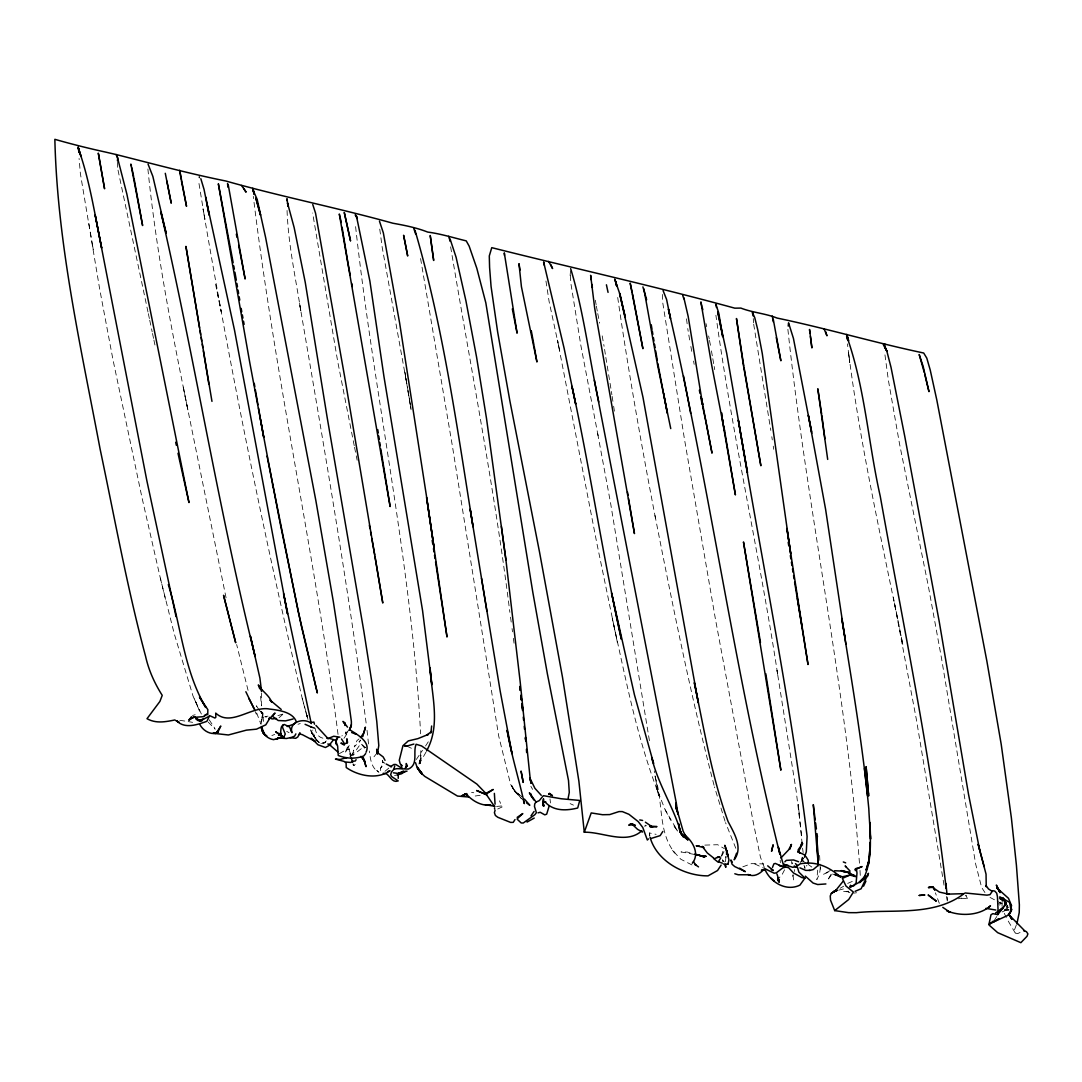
<?xml version="1.0" encoding="UTF-8"?>
<svg xmlns="http://www.w3.org/2000/svg" width="1082" height="1082" viewBox="0 0 1082 1082"><rect width="100%" height="100%" fill="white"/><g stroke="black" fill="none" stroke-linecap="round" stroke-linejoin="round"><path stroke-width="0.75" stroke-dasharray="5 3.75" d="M261.533 692.899L261.519 705.856L260.207 692.953M1002.054 906.243L1002.054 901.861M598.103 435.735L580.885 345.631L570.89 283.484L570.133 272.123M261.019 724.291L263.102 713.863L260.275 709.711M287.055 210.49C288.299 244.816 295.765 278.615 301.08 312.468L299.416 302.595C323.477 443.295 347.755 584.023 366.46 725.562M649.362 836.116L649.443 832.964L656.125 834.357M787.885 329.347C806.874 508.161 845.651 684.635 859.541 864.166M420.83 750.705L420.235 763.567L420.871 755.074L418.95 764.027M820.427 867.426L819.547 873.756L816.802 879.666L818.06 866.317M262.872 712.916L261.046 721.532L263.048 715.324L260.87 711.645L263.048 715.324L263.102 717.785L262.385 713.349L260.87 711.645M570.106 275.572L570.539 270.703M550.508 802.966L549.994 798.976M802.168 857.187L801.194 861.786L802.587 857.255L801.6 860.298M721.423 856.011L723.655 848.951M380.607 770.614L380.58 768.22L383.096 763.256L382.311 760.308L383.488 764.23L382.541 761.647L384.881 763.324M784.599 869.793L781.447 875.798L779.229 877.637M831.098 874.202L827.527 880.329L832.274 873.634M419.491 762.485L421.696 756.304L419.64 761.931M352.434 754.56L353.719 750.124L353.232 755.141M999.714 905.174L1000.904 902.104M425.97 752.179L419.383 763.757M1016.296 925.11L1014.132 930.723L1015.2 932.982L1017.58 933.658L1023.613 930.696M724.007 851.656L720.761 857.945M425.551 745.985L428.458 741.549M359.292 742.238L360.644 740.061L354.22 746.945L356.952 740.656L359.021 738.911M994.426 920.241L996.752 916.549M343.981 738.303L348.012 732.23M416.313 759.469L422.507 750.34M804.562 857.052L801.329 860.866L803.493 858.324M800.207 862.584L803.696 858.161M347.511 732.176L345.875 734.232L345.131 730.485M373.993 756.764L376.076 754.181M380.58 768.22L382.122 766.394M355.194 764.447L353.706 765.596M279.061 717.731L282.97 714.201M645.589 825.16L644.534 826.242L646.454 825.661M998.307 904.146L1000.066 902.442M349.148 730.134L341.858 735.963M326.304 740.94L323.91 743.023L320.488 743.442L325.682 742.157L322.247 743.375L325.682 742.157L323.396 742.901L326.345 743.632M384.976 771.29L390.548 766.665M350.149 755.953L355.491 751.206L359.454 745.457L361.537 744.267L365.202 747.229M806.212 865.992L806.956 865.451M847.679 883.399L853.482 880.91M840.119 888.268L843.676 886.199M282.7 714.12L277.804 715.662M339.383 753.627L345.753 749.988L349.635 749.069L347.985 749.488L349.959 748.081L349.026 749.569L350.676 754.316M742.793 866.831L751.449 863.639L763.716 863.923M1006.693 909.881L1002.121 911.95L1005.448 910.097L1008.181 904.309L1007.193 908.474L1007.694 905.742L1007.951 910.314M350 756.345L353.097 755.047L362.997 747.378L365.892 747.554M195.166 714.729L192.474 715.486M271.907 735.53L274.733 734.408M830.367 870.483L823.091 874.459L829.732 871.551M298.01 724.264L300.269 723.533M838.631 890.175L845.137 888.511M497.706 809.011L502.089 806.983L499.505 800.842M958.314 898.804L961.492 898.087M267.998 716.108L264.82 716.798L267.011 717.096M394.578 775.469L397.162 774.928M480.165 795.27L472.266 796.46M496.597 806.428L501.859 805.955M853.698 893.11L856.565 892.758M704.828 845.11L717.664 844.717L724.44 848.707M848.613 891.257L843.013 891.622L848.788 891.744L845.624 891.433L849.911 892.623M1004.218 910.111L1010.155 909.894M961.519 898.344L967.47 898.425L965.996 895.193M1004.394 909.746L1008.708 909.854M694.089 854.374L681.011 851.926L687.462 852.061L692.182 853.59M179.855 720.341L186.753 721.329M471.576 792.457L473.767 792.741M188.214 721.586L192.61 722.343M832.531 874.067L836.156 875.162M573.46 805.13L570.119 803.628M754.736 863.936L764.852 868.67M691.953 864.924L680.835 859.257L671.963 849.803L674.911 853.049C657.87 832.545 663.28 801.762 655.381 777.701L654.258 770.911M322.909 738.194C318.203 737.275 315.768 732.784 315.092 728.402M406.9 746.134L412.878 748.96M310.412 729.823C312.522 735.246 315.944 740.994 321.327 743.564M1006.03 905.945L1008.87 907.473M286.716 731.364L289.07 732.69M1002.202 903.849L990.044 897.438M806.807 863.558L801.694 860.298L803.52 861.772L802.317 859.054L802.979 861.664M519.401 794.851L514.315 790.59L510.65 784.477L498.694 736.031L452.668 447.691L420.235 256.488M808.092 864.383L811.811 867.074M319.488 742.536L316.499 739.804L319.325 742.698L317.513 740.927M352.867 764.69L354.071 765.65L353.084 763.797M361.537 744.267L365.364 749.069M524.161 801.153L515.262 792.092L512.232 787.669L515.938 792.43L521.808 796.514L515.695 792.227L511.759 785.64L514.315 790.59L513.463 788.94L521.619 798.935M967.47 898.425L965.671 895.396M378.876 772.399L376.807 770.479L378.159 771.723C371.018 767.517 370.423 758.374 369.314 751.043M208.217 722.127L215.21 729.268M259.288 710.238L262.493 713.538L263.575 721.423M722.6 861.475L722.438 859.96L724.345 862.016M209.205 719.828L214.899 728.457M984.945 892.542L981.658 887.511L975.693 864.234L941.448 657.897L928.261 585.754L899.588 444.215L888.349 380.039L884.846 354.044M318.717 742.225L313.09 735.408L315.646 738.708M314.632 737.045L311.751 733.177L315.849 738.898L311.183 730.796L314.619 736.896L312.684 730.066M674.762 826.986L677.657 831.084L665.2 809.877L656.449 788.034L659.709 796.69C637.095 739.331 625.653 678.306 612.29 618.322L617.416 642.654L596.818 543.11L557.487 340.086L559.556 350.149L549.129 301.675L545.693 279.345M723.466 861.475L722.438 859.96M673.951 825.85L677.657 831.084M258.544 709.143L256.299 705.829L257.597 707.75M1015.2 932.982L1006.977 918.929M201.387 714.052L193.015 696.024L174.121 633.281L160.339 578.126L142.013 497.747L112.92 359.413L99.652 288.88L80.366 173.526L79.081 158.472M939.325 903.348L935.375 892.826M792.727 863.734L791.497 861.529L792.146 865.749M530.897 786.316L532.587 789.387M665.2 809.877L670.705 820.291M1004.258 913.276L1006.301 917.509M255.271 711.645L256.339 714.255M256.677 712.93L260.748 723.804M735.814 848.288L725.535 822.604M764.352 867.561L760.416 857.066L753.113 821.549L715.337 618.606L684.433 438.981L662.549 301.459L662.522 294.466M725.035 821.224L714.458 786.871M350.798 756.534L349.878 753.627L350.717 756.426M804.007 865.127L804.954 868.386L804.71 865.776M198.98 183.494L204.836 219.227L203.078 208.826C230.899 372.925 264.251 536.347 302.23 698.404L307.707 719.016M302.23 698.404L307.288 716.609M248.062 690.343L236.66 644.547M307.964 719.422L305.922 711.767L307.788 719.3M714.039 785.275C690.641 695.131 672.287 603.729 654.367 512.354M160.339 578.126L165.505 599.347M706.019 323.613L706.722 326.778M946.344 896.491L947.305 900.995M226.057 597.764L182.953 385.625L187.97 410.227C171.524 329.983 155.876 249.144 147.761 167.642M147.991 312.008L117.952 169.82M148.342 313.658L149.397 318.595M149.735 320.258L152.17 331.836M152.521 333.486L153.563 338.45M153.915 340.1L154.956 345.063M215.589 284.309L221.296 311.981L216.819 290.219M354.22 445.662L337.679 361.402L312.644 213.019M354.544 447.285L357.141 460.256M597.764 313.591L599.658 323.139M655.435 517.994C641.153 443.823 628.074 369.327 617.281 294.588M708.642 335.988L709.21 338.909M709.494 340.37L710.631 346.226M689.653 339.951L687.733 328.576M690.857 346.47L691.763 351.352M693.576 361.104L694.171 364.363M597.71 433.76L610.681 503.657L649.768 742.847M450.639 246.858C470.913 368.556 494.65 489.781 509.865 612.317M602.201 335.88L604.081 346.294M595.343 300.241L596.128 304.651M596.385 306.111L597.44 311.995M655.381 777.701L658.586 795.825L655.056 775.862M711.442 350.893L712.538 357.128M712.808 358.683L713.904 364.918M714.174 366.473L714.715 369.584M753.694 324.275L770.803 430.433M406.21 380.539L382.217 247.453L379.512 227.288M406.494 382.176L407.616 388.736M407.9 390.372L409.023 396.932M409.294 398.568L410.416 405.128M88.832 223.433L93.241 249.442L92.227 243.423M405.696 377.05L404.587 370.45L405.642 376.928M405.98 378.7L407.089 385.3M407.373 386.95L408.482 393.55M408.753 395.2L409.875 401.801M410.146 403.451L410.984 408.401M944.031 885.184L916.413 719.706L893.38 597.548L902.915 645.088C883.358 547.776 861.056 450.748 848.491 352.205L849.722 362.565L847.463 343.86M409.415 399.813L410.24 404.776M410.511 406.44L411.065 409.753M405.912 378.551L406.981 385.07M408.049 391.589L408.59 394.849M605.839 357.425L611.127 389.858M771.804 436.736L772.291 439.887M773.251 446.163L773.738 449.3M611.384 391.481L611.885 394.754M612.142 396.391L613.386 404.573M613.643 406.21L614.644 412.756M604.595 349.391L605.325 354.206M649.443 832.964L649.863 835.872M513.368 638.326L514.045 643.208M801.613 835.764L796.176 791.01L777.011 670.38L777.863 675.614C759.578 555.093 732.514 436.019 715.905 315.254M510.555 617.213L511.204 622.082M512.07 628.574L512.503 631.82M338.044 734.435C314.808 554.336 275.112 376.59 253.296 196.369M802.587 848.22L803.142 852.589M686.515 318.838L687.53 326.953M799.206 813.448L798.218 804.481L801.965 842.012M367.028 730.282L368.61 744.646M819.601 855.402L820.332 869.373L820.305 866.668M947.305 897.086L947.562 900.048M753.261 318.568L753.586 322.842M780.176 860.122L780.338 862.719M355.599 226.638C374.237 396.039 411.579 563.37 420.627 733.799M859.987 870.401L860.325 876.474M117.505 162.314L117.722 168.224M794.553 869.59L794.607 871.47M793.065 874.919L793.512 879.909L792.551 876.745L793.065 874.919M725.954 856.498L725.522 861.367L725.968 856.457M347.322 747.459L344.955 753.261L350.176 744.754L347.322 747.459M199.561 710.969L194.084 698.282L199.561 710.969"/><path stroke-width="1.5" d="M117.451 160.839L117.708 157.945L116.058 154.523L105.36 152.035C88.643 148.396 71.25 144.014 54.857 139.321C57.305 243.653 80.812 346.74 100.112 449.098C114.706 518.319 127.257 588.053 145.597 656.409C148.734 670.434 154.726 683.553 162.232 695.361L159.893 701.447L147.003 718.705C156.16 723.804 165.654 721.816 175.054 719.936M398.271 773.549L398.23 778.323M999.836 896.802L1009.601 902.388L1011.224 910.746L1007.613 915.494L992.451 922.459L998.875 918.834L988.921 924.515L989.503 925.435L997.672 932.657L1020.867 942.679L1027.021 936.282L1027.9 933.874L1026.426 931.643L1023.613 930.696M676.142 808.822L676.25 802.79L594.356 380.215M676.142 808.93L676.25 802.79L677.981 814.421L675.804 805.563L683.188 831.314L686.421 837.468M777.972 880.302L777.606 879.206L779.256 882.263L777.972 880.302L778.093 878.002L779.067 880.45L776.944 874.013M280.008 734.867L275.924 731.932L280.008 734.867L280.725 732.947L280.197 734.719L278.561 735.422C282.375 734.272 279.318 727.767 282.713 725.238L284.255 724.453L289.611 727.036L291.951 732.703C288.691 722.384 302.852 717.718 310.399 722.668L313.902 722.059L314.456 724.183M282.713 725.238L282.537 727.375L285.269 734.056L283.498 737.667M788.223 326.088L788.548 322.815L793.431 338.368L811.784 433.233M798.016 851.886L798.259 849.695L802.641 843.527L798.435 851.832L800.369 853.13L798.016 851.886L803.967 854.564L806.104 856.849L808.173 860.19L808.376 863.22M568.158 798.178L569.281 792.443L568.51 780.514L547.384 673.883L532.817 592.327L485.845 302.919L476.81 268.268L469.142 246.101L466.234 240.88C453.507 237.797 440.604 233.753 427.688 232.075C416.651 227.72 404.587 225.313 392.874 223.23C337.841 207.893 280.847 196.559 225.813 181.005C188.958 173.593 152.738 163.734 116.058 154.523M385.03 760.348L383.163 756.913L377.158 752.409L376.671 749.204L377.388 754.168L378.795 745.525L376.793 721.599L371.951 682.796L363.877 631.469L327.129 417.233L305.246 282.334L294.155 227.599L287.528 203.051L288.028 206.067M549.25 805.738L546.667 814.191L544.76 814.841L540.202 812.284L538.024 812.839M726.996 852.373L726.631 854.618L726.549 851.723M1011.061 909.489L1011.237 908.542M430.879 733.041L431.65 726.008M207.744 714.769L207.839 709.657L199.494 697.092L205.742 707.452C183.872 670.313 180.816 625.125 168.319 584.591M394.024 768.666L394.741 765.988M993.33 921.107L988.921 924.515L990.963 914.817L992.816 913.654L997.739 914.601L998.186 912.965L997.469 896.816L996.725 893.218L994.75 891.068L992.64 890.716L989.976 894.652L986.933 895.152L964.941 892.961M350.649 727.09L351.366 724.886L349.635 729.795L351.366 724.886L351.38 721.518L347.863 695.888L333.27 601.267L315.863 500.628L265.617 237.54L257.137 199.291L252.985 189.999M287.23 726.522L293.804 724.115L296.387 721.937C293.1 712.051 278.953 710.184 269.77 709.089C251.917 705.315 231.007 727.442 215.724 713.106L215.832 717.285L214.939 718.029L209.61 715.635L206.905 721.315C197.492 724.602 185.022 729.282 176.785 720.937L179.003 722.194L175.825 720.626M495.11 810.148L494.406 812.69L495.38 815.463L497.801 817.289L510.623 822.415L513.26 822.347L514.991 819.574M736.558 853.238L734.178 859.798C743.415 847.679 733.921 832.734 728.078 821.549C711.726 776.687 704.112 729.254 694.319 682.674L698.323 702.84L642.965 397.229L619.594 293.438L625.342 317.581L620.162 294.913L614.684 279.115L616.781 285.905M867.494 876.528L868.454 873.309L861.123 888.768L855.105 891.325M849.965 886.875L850.479 885.198M789.928 849.167L791.429 844.515L788.575 849.911L780.906 857.945M1016.877 923.893L1019.23 912.586L1019.366 904.782L1016.417 865.248L1011.386 817.924L1001.229 744.416L986.892 661.251L936.796 399.948L930.209 369.949L926.774 358.088L923.69 353.016C874.581 342.669 826.323 328.333 777.079 318.067C765.461 313.428 752.463 312.63 740.872 308.086L734.8 308.167C654.556 286.162 572.635 268.011 491.769 247.656L489.294 255.934L489.591 267.389L491.066 286.473L497.639 331.931L509.838 400.705L539.512 552.009L562.478 677.129L578.884 781.204L584.28 832.234C602.349 831.679 626.519 844.961 641.897 830.719M790.874 846.192L791.429 844.515M804.562 857.052L806.306 851.832L807.104 836.413C789.874 696.822 761.309 558.921 738.343 420.208L747.473 472.563L726.685 353.246L717.704 311.711L722.708 336.678L718.786 313.212L715.946 304.34L716.473 307.477M362.727 736.666L365.432 727.131L363.904 732.757L360.549 737.532M772.48 867.439L773.873 863.869L775.307 863.422L781.677 866.236L779.324 865.465L788.67 867.75L793.498 872.971L801.924 877.597L804.954 878.124L798.827 872.065L797.637 867.764L794.242 865.965M426.578 750.922C440.929 725.143 431.569 695.185 430.041 667.675L431.853 684.663L422.575 610.654L383.961 376.59L369.882 281.063L356.397 215.873M720.761 857.945L718.096 862.151L713.552 858.526M366.027 752.288C371.058 742.184 357.547 734.732 350.554 730.282M299.93 732.663L297.793 736.977L295.738 738.289L290.03 737.681M721.126 865.086L717.542 870.523L708.02 875.865C684.095 876.055 656.76 861.15 650.079 837.319M662.847 831.436L660.155 835.629L650.999 838.482M863.585 886.144L865.911 881.1M727.956 864.396L728.943 859.852L726.509 850.276M295.873 733.894L294.615 736.125L291.477 737.397L286.527 738.492L277.885 738.005L281.509 737.275L273.584 739.655C267.768 738.763 262.588 734.232 261.506 728.348L263.413 733.163L261.506 728.348M692.318 863.247C700.081 853.644 692.588 840.768 684.095 834.479L687.016 838.307M584.28 832.234L591.218 812.934L602.579 814.719L609.721 814.584L619.012 811.568L622.339 811.595L628.899 814.286L638.245 821.617L642.789 827.487L647.334 840.024L648.51 838.902M349.148 730.134L350.568 727.726M405.317 768.004L406.643 765.799L406.372 767.003L406.25 763.513L407.414 766.083M928.667 887.538L933.103 886.726L928.397 887.524L933.347 887.402L934.902 890.134L933.347 887.876L939.406 892.095L949.32 894.3L946.574 894.178L964.048 893.651C933.55 916.86 891.825 908.866 856.389 912.681L848.64 912.653L834.709 910.611L848.707 899.507L853.387 892.055L845.975 886.023L842.378 878.381L849.897 875.054L855.443 876.582L846.719 871.781L841.931 871.037L850.033 872.39M859.744 882.614L863.842 878.949L865.668 875.446L860.501 881.073L863.138 879.558C873.864 857.972 869.806 832.126 868.819 808.903C862.706 745.052 851.804 681.795 841.782 618.498L845.028 638.028M863.138 879.558L865.073 877.407L859.203 882.357L850.127 887.105M997.739 914.601L1004.407 906.053L1005.597 902.05L1003.42 898.276L1000.309 899.264M804.954 878.124L799.896 885.144C786.533 891.649 771.371 882.79 765.461 870.564M531.005 815.842L534.102 811.446M336.299 739.425L337.76 737.41L335.934 741.63L336.259 743.104L335.569 740.44L337.638 746.039L338.247 755.479C346.226 758.658 355.68 759.145 363.741 755.953L365.689 753.572M191.473 716.717L188.944 720.436L191.541 717.961L193.962 717.163L189.242 719.53L193.096 717.434L203.808 716.636L206.946 714.106L204.322 715.54M376.915 753.153L378.173 751.598M356.1 759.686L355.248 761.025L352.529 761.187L350.744 762.485L345.942 762.026M298.767 734.894L299.728 733.934L302.392 734.692L315.633 741.63L311.075 738.194M784.842 861.827L786.303 860.366L793.552 859.96L798.597 861.732M843.067 881.316L835.48 890.784L831.341 893.367L830.246 895.977L830.53 900.17L834.709 910.611M431.515 731.459L426.795 735.138L428.513 734.34L417.868 738.641L408.306 740.899L402.937 745.714L399.272 760.281L400.178 763.716L401.909 765.691L401.327 764.974L401.733 767.611M517.182 818.831L522.795 813.569L517.169 817.37M715.297 858.283L719.949 856.768L717.352 857.093M817.911 865.6L813.204 869.576L809.999 870.361L805.752 870.388L799.95 867.845M465.355 793.701L463.502 795.148L466.139 794.053L467.532 795.013L465.03 794.337L461.459 795.919L466.829 793.579L465.03 794.337L466.139 794.053C472.509 800.937 481.165 806.144 490.876 805.13L485.453 804.738L494.934 806.306M988.962 907.014L990.476 905.85C979.237 915.886 960.153 916.4 946.939 910.868L950.172 912.397L942.787 907.352M397.567 773.833L403.654 770.966M630.116 824.268L628.75 825.228L632.902 824.268L635.31 825.39L630.116 824.268L632.902 824.268M534.224 818.06L527.056 822.077M487.184 793.444L493.203 789.468L486.143 793.241M390.548 766.665L393.902 764.474L395.89 764.501L402.179 768.504M835.994 890.459L833.383 892.163L836.805 890.121L831.341 893.367L836.386 890.04L833.749 891.419L836.995 890.594M995.629 912.91L998.213 911.274M1000.782 909.637L1003.366 908.001L997.55 912.099L1004.407 906.053L1005.597 902.05L1005.773 904.647L1005.232 901.915L1006.503 904.809L1004.569 902.388M397.162 774.928L401.463 773.806L405.29 771.371M851.412 886.334L850.601 886.726L853.82 885.779L856.119 882.953L856.998 873.039L856.295 868.278L855.375 870.672L856.038 869.062L862.097 866.574L854.888 869.319M208.731 716.46L201.671 720.206L197.6 720.301L202.131 720.801L195.653 718.516L197.871 720.166L195.058 716.92L197.871 720.166M329.888 737.802L333.743 736.247L339.856 737.18M387.572 771.682L390.02 770.695C377.429 779.987 358.101 775.902 346.226 767.517L346.105 763.026L344.117 761.43L335.461 759.091L340.059 759.456L346.889 757.643M199.805 720.585L203.47 719.151L199.142 720.179M276.492 718.475L272.001 718.948L269.35 717.434M293.127 718.989L285.567 720.869L278.223 720.531L272.366 716.23L275.004 713.052L268.782 719.435L269.756 718.326L265.793 724.832L256.488 729.16L246.425 730.134L228.383 734.976L213.046 733.258L216.184 733.217L218.429 731.878L215.48 733.528L218.496 730.81L220.782 726.036L216.184 733.217C209.719 734.705 203.024 730.35 199.981 724.778M785.762 867.101L782.841 867.832L776.335 872.836L774.13 873.215L764.852 868.67M413.906 744.064L407.738 745.823L404.032 745.66L406.9 746.134M407.035 771.114L398 773.427L393.388 772.805M722.316 863.138L718.881 861.962M468.574 797.001L457.483 796.068L424.807 776.416L419.978 772.007L417.503 767.287L419.451 770.979L421.858 772.994L417.476 768.585L415.529 762.688M995.805 910.043L985.918 908.353M825.904 883.953L817.708 884.535L813.082 883.047L805.36 876.136M764.744 870.036L761.403 870.253L763.392 870.009C759.307 874.094 753.775 877.313 747.946 874.459M750.124 874.783L738.235 874.77L734.813 873.769M809.052 870.374L809.999 870.361M843.297 871.794L846.719 871.781L851.561 874.594M699.094 845.84L696.172 845.745L703.949 847.571L702.272 846.394L707.33 853.008L713.971 858.269M772.602 869.563L771.29 869.509L773.251 870.55L767.706 865.83M834.574 870.739L843.892 871.132L841.106 870.577M723.371 863.991L727.713 864.261M281.388 734.34L278.926 734.096L283.782 737.397L278.615 733.461L282.28 736.612M334.717 739.885L333.526 739.723L328.942 745.579L325.411 747.5L317.905 744.727L312.739 739.506M544.868 801.721L545.815 801.857L543.746 801.505L544.868 801.721C553.213 811.365 566.346 810.851 577.707 807.997L579.749 800.437L561.315 798.773L543.367 795.676L539.296 800.626L535.874 802.154L534.724 803.899L534.481 806.496L536.388 812.677L534.887 814.678L523.269 823.01L521.186 822.956L517.399 819.412M333.229 739.466L326.683 737.708L328.279 738.83L315.958 725.44M383.217 773.278L386.396 773.806C390.183 776.321 392.55 783.233 398.203 780.906L391.522 776.497L390.67 774.563L391.643 771.709L393.929 769.275L396.972 768.639L408.36 769.072C418.761 764.46 412.688 752.179 416.124 744.254L421.547 745.931L476.892 784.098L485.007 792.511L493.933 805.657M650.039 826.459L656.99 826.634L649.768 826.459M639.773 819.926L642.613 820.454M1003.312 899.575L1002.554 898.804L1003.42 898.276L1001.459 899.575L1002.554 898.804L1004.055 900.576L1002.013 899.331L1002.973 900.981L1001.905 899.074L999.606 898.087M694.725 854.117L700.108 855.524L695.374 854.469M649.971 826.526L652.649 827.162L645.386 822.185M327.805 743.997L330.754 744.727M788.305 865.492L783.882 864.356L792.673 867.277L795.892 866.871L800.261 863.801C816.761 860.812 829.245 867.182 840.809 877.11L834.668 874.418L842.526 876.785L852.305 874.513L854.726 875.527M353.571 733.231L356.14 734.002L351.65 732.541M310.588 726.739L314.578 728.132M843.311 861.962L845.678 862.881M305.083 724.318L311.061 726.901M642.505 832.058L637.582 829.353L632.077 824.159M386.206 764.027L391.549 766.84M196.694 719.314L200.116 721.261M344.292 745.119L340.884 743.104L344.644 744.064L346.795 742.739L346.916 741.211L346.7 743.361L346.916 738.763L347.565 742.509M992.316 891.392L988.434 888.917L986.108 885.536L986.243 886.753L986.04 874.134L978.142 844.298L984.187 866.601M266.821 735.855L264.13 733.975L262.399 731.337L265.32 735.462L263.034 730.972M698.512 866.885L694.901 864.342L695.956 865.37L693.44 861.61M526.434 802.79L529.815 805.251L524.418 799.057M850.046 871.037L845.164 865.938L846.124 866.912M739.601 868.156L745.349 871.646L734.678 866.533L732.081 864.248L730.877 859.974L732.216 862.07M681.538 834.871L687.99 840.024L681.498 833.979L683.256 836.9L680.659 831.679L681.606 834.722C674.235 808.078 658.072 784.653 651.675 757.481L653.609 763.486L634.431 694.766L611.587 593.031L621.352 639.205C602.566 555.364 590.366 470.237 571.959 386.315L575.678 404.086L564.087 348.161L543.61 261.966L544.381 265.415M541.257 795.324L534.914 788.318L529.788 777.863L531.221 783.354L529.788 777.863M549.467 793.255L552.415 795.77M281.225 709.44L270.162 700.149M771.02 878.151L774.306 881.113M795.446 863.652L797.42 865.451M330.456 745.566L337.692 751.855M1024.627 930.736L1008.992 914.79L1011.913 919.294L1008.965 914.155M360.901 756.345L365.202 761.958L362.402 757.698L364.093 759.821L366.027 766.651L363.322 757.616M347.525 727.131L343.021 721.383L345.429 725.008L344.603 722.424L345.063 725.44M341.506 738.965L344.414 743.604M270.162 700.257L271.744 702.204C269.026 694.996 261.952 691.303 258.327 684.92L259.748 688.774M535.969 801.884L529.368 792.795L533.778 799.936M418.829 769.857L422.196 774.306L418.802 768.937M883.331 344.631L886.861 351.19L891.013 367.285L904.701 436.06L939.311 622.069L968.512 794.242L979.616 849.681M241.529 185.468L246.074 192.163L243.775 188.376M884.792 346.632L886.861 351.19L884.603 345.78M248.765 698.323L254.649 709.508M663.09 290.612L666.58 299.416L670.502 318.527L668.419 309.141C710.441 489.781 734.746 674.289 779.906 854.225L778.418 847.368L784.125 867.426M148.058 164.139L152.846 176.366L166.141 233.157L160.893 212.275C194.895 359.779 218.591 509.595 255.149 656.598L250.456 636.257L259.896 678.035L261.533 691.276L261.181 687.746M413.811 228.586L415.677 234.064M548.642 261.398L552.577 268.552L550.833 264.684M999.903 892.434L997.739 888.376L1000.12 891.433L996.806 887.862L1008.478 898.303L1011.629 905.837M196.843 718.367L197.992 720.544M999.917 892.204L996.333 885.062L1000.066 892.623M312.752 204.498L315.538 213.127L344.603 376.441L382.785 603.012L374.994 556.473M724.886 865.343L725.819 867.345L725.67 864.356M117.181 156.484L126.878 194.138L188.971 502.575L178.003 453.263M245.857 691.723L254.189 709.048M642.897 286.879L646.644 299.66M824.092 328.887L826.959 335.799L825.634 331.674M570.674 268.661C583.82 312.13 589.122 357.682 598.779 402.031M450.22 239.379L456.09 257.259L465.936 300.904L476.526 356.857L486.454 418.125L505.93 560.016L520.199 682.052L530.302 779.797M414.974 230.223C443.282 327.062 457.037 427.404 473.05 526.826L470.17 509.162L486.859 610.965M682.742 295.562L683.878 298.821M261.655 726.577L263.44 732.122M683.865 297.793L688.166 316.377L702.651 404.614L701.569 398.555L712.01 453.142L706.046 422.535M290.909 729.579L291.383 731.04M228.18 184.481L245.127 279.007L238.662 245.33M351.258 757.982L352.624 762.35M448.705 236.295L450.098 240.894M200.833 178.706L204.052 189.431L209.151 215.088L205.783 197.154M523.593 801.18L524.324 803.601C518.995 779.365 511.34 755.02 507.093 730.309L512.016 753.667L500.195 691.128L481.504 578.275M702.11 307.234L702.84 309.723M131.463 166.182L130.854 164.072L142.608 225.543L133.979 178.07M773.251 319.163L780.866 360.779L776.294 337.665M644.155 289.868L643.912 289.002L657.586 365.121L670.745 428.594M846.827 334.379L848.572 340.871L847.95 337.327M449.544 238.608L450.22 241.151M924.65 373.926L928.965 391.643L923.149 366.365L919.186 354.477L924.244 372.37M261.33 727.172L262.101 730.147L261.56 726.969M341.29 222.5L339.302 214.006L390.129 506.552L380.783 448.922M253.932 192.961L253.323 190.432L254.081 194.314L252.782 188.295M207 203.619L234.524 330.226L287.474 613.859L283.579 593.72L311.278 723.601M176.041 616.632L146.854 480.706L95.162 214.993L101.681 248.089C94.783 214.696 89.806 180.599 78.323 148.369L81.028 156.498L78.174 146.963L78.932 152.454M494.366 793.39L495.069 804.183M530.91 793.877L531.587 796.907M175.676 442.24L176.339 445.311M632.172 292.343L630.184 283.119L642.897 348.675L632.51 293.885M606.42 284.796L608.057 292.383M702.637 406.386L705.734 420.912M701.745 305.99L700.879 301.919L711.753 365.5L724.48 431.015M236.322 234.239L236.999 237.404M131.774 167.669L133.654 176.582M616.74 286.027L615.766 281.252L616.415 285.594M180.004 171.957L186.523 206.324L181.384 180.735M811.635 431.529L808.349 415.366L825.593 509.257L845.881 644.074M233.157 262.71L218.348 183.805L249.739 362.443L267.768 458.43M699.364 390.223L700.013 393.456M700.663 396.688L702.286 404.776M279.859 521.74L301.161 625.166L317.337 692.967L298.132 611.181L267.078 456.131M667.337 413.216L657.815 363.471M512.327 308.911L517.088 333.175L504.307 252.877L504.442 255.393M351.691 283.322L352.326 286.541M165.289 173.296L171.226 203.186L166.831 181.032M520.036 270.067L518.981 263.67L521.416 286.662L536.929 361.983L534.156 346.145M279.535 520.104L268.079 460.08M683.513 375.914L690.681 413.324M335.569 740.44L336.367 744.619M663.577 393.402L667.242 412.797M272.502 484.695L272.948 487.035M531.289 330.767L533.872 344.603M242.341 314.889L242.936 318.04M243.518 321.205L244.113 324.37M772.25 316.052L773.319 321.909M348.147 263.994L350.149 275.017M369.381 525.365L369.976 528.638M370.558 531.898L371.153 535.171M371.748 538.444L374.71 554.809M259.802 415.637L263.738 437.412L260.519 419.518M211.964 401.368L185.915 246.371L199.534 327.724M744.037 367.366L760.862 465.747L743.118 363.457L736.463 318.527L743.753 365.784M233.766 265.888L234.334 269.039M234.902 272.204L236.322 280.103M347.863 262.426L342.088 227.274M254.243 383.339L254.811 386.639M255.379 389.926L257.949 404.722M258.517 408.022L260.221 417.882M721.951 417.868L735.408 494.92L723.79 425.983M657.301 360.455L655.665 350.852M379.471 221.188L383.353 232.887L399.61 322.896L426.362 495.34L447.015 637.014L435.559 561.856M236.89 283.43L237.472 286.757M238.04 290.084L238.608 293.411M239.176 296.738L239.758 300.066M241.178 308.397L241.746 311.724M652.297 331.051L652.865 334.352M653.42 337.652L653.988 340.952M654.542 344.252L655.097 347.552M651.242 324.762L652.027 329.401M802.127 627.587L794.621 582.197M760.47 642.451L743.469 541.947L780.866 770.195L765.799 673.734M627.465 491.958L628.006 495.258M200.075 331.024L200.616 334.338M201.171 337.638L201.712 340.938M202.266 344.252L202.807 347.552M203.348 350.852L208.812 383.894M797.339 598.441L808.011 664.524L786.871 528.489L790.712 553.889L762.269 353.462L757.671 329.388L754.763 317.702L752.369 312.387L753.072 315.876M628.547 498.559L634.458 533.588L594.721 308.424L590.637 275.315L591.272 279.886M287.285 200.846L286.946 198.723L288.069 206.229M788.196 542.258L788.724 545.585M790.333 555.566L790.874 558.907M791.402 562.234L791.943 565.561M792.484 568.889L793.011 572.216M793.552 575.543L794.08 578.87M432.164 540.351L432.692 543.664M433.463 548.628L433.99 551.928M434.504 555.242L435.032 558.555M377.767 429.635L378.267 432.854M378.768 436.06L379.282 439.278M379.782 442.497L380.282 445.716M721.843 413.053L722.33 416.286M722.817 419.518L723.303 422.751M179.734 170.226L181.059 179.139M821.657 414.041L817.803 388.776L827.689 459.404M591.935 284.634L592.354 287.582M591.922 284.444L592.354 287.487M501.399 526.474L505.93 560.016M815.206 819.886L813.285 804.643L818.127 862.976L816.937 836.643L818.141 864.748M815.612 822.902L816.41 828.934M821.901 415.691L824.89 438.67M519.806 687.192L520.239 690.424M521.078 696.916L521.497 700.149L520.915 695.212M522.146 705.072L522.782 709.981L521.97 703.652M521.348 698.877L520.942 695.685L521.281 699.013M810.432 336.434L811.892 347.917L809.525 329.455L809.972 333.202M520.929 695.604L521.497 700.149M817.018 833.627L817.437 836.968M519.928 686.962L520.32 690.262M519.833 686.407L520.199 689.477M864.45 768.491L867.494 795.635M521.997 705.586L522.552 710.509M947.021 894.084L945.871 883.426L946.209 888.592C930.777 756.845 903.511 626.721 880.234 496.165C868.197 442.984 865.032 387.329 846.611 335.866L847.328 339.505M525.365 737.261L525.703 740.534M227.531 183.48L227.923 187.213M523.269 717.068L523.593 720.125M524.229 726.238L524.54 729.295M525.798 740.845L525.527 737.883L525.784 741.156M526.407 749.353L526.65 752.545M199.304 176.853L199.359 177.597M79.054 152.319L78.932 149.33L78.986 152.373M870.036 822.455L870.55 839.118L870.483 835.926M884.684 343.805L884.724 347.66M494.582 807.794L494.596 808.957M870.063 842.486L869.942 852.129L870.063 842.486M543.502 798.976L543.245 805.995L543.015 802.641L543.962 806.185L542.839 802.628L543.502 798.976M870.077 846.232L868.981 860.947L866.073 870.253L869.089 859.392L870.077 846.232M869.144 858.81L868.332 864.545L869.144 858.81M773.062 845.028L771.561 851.223L773.062 845.028M1011.535 909.651L1011.224 910.746L1010.696 904.593L1011.535 909.651L1009.898 913.357L1011.535 909.651M802.046 842.445L800.842 846.381L802.046 842.445M862.719 879.098L859.203 882.357L862.719 879.098M279.548 737.816L276.424 739.155L279.548 737.816M924.65 895.017L919.213 895.45L924.65 895.017M705.978 856.281L701.961 856.241L697.254 854.631L704.693 857.093L701.961 856.241L705.978 856.281M486.602 794.743L476.675 790.563L486.602 794.743M551.577 794.932L548.709 793.931L551.577 794.932M929.722 896.139L928.126 894.99L936.309 901.171L929.722 896.139M356.641 217.009L355.248 214.682L357.371 218.672L356.641 217.009M726.955 851.385L724.845 845.272L728.01 856.065L726.955 851.385M259.139 209.976L255.812 198.06L260.559 215.183L259.139 209.976M235.646 642.573L223.582 595.452L235.646 642.573M350.5 240.745L344.306 212.627L350.5 240.745M98.678 155.051L98.273 153.117L104.575 188.782L98.678 155.051M405.047 242.368L403.6 235.267L407.684 256.015L405.047 242.368M679.293 827.23L678.576 823.686L680.078 832.437L679.293 827.23M522.525 778.729L521.064 771.047L523.147 782.408L522.525 778.729M432.056 534.021L426.592 497.585L434.071 547.898L432.056 534.021M430.866 240.069L430.217 235.497L433.679 260.478L430.866 240.069M868.494 793.633L866.1 766.597L868.643 795.973L868.494 793.633M870.226 833.397L869.86 825.796L870.32 835.629L870.226 833.397"/></g></svg>
